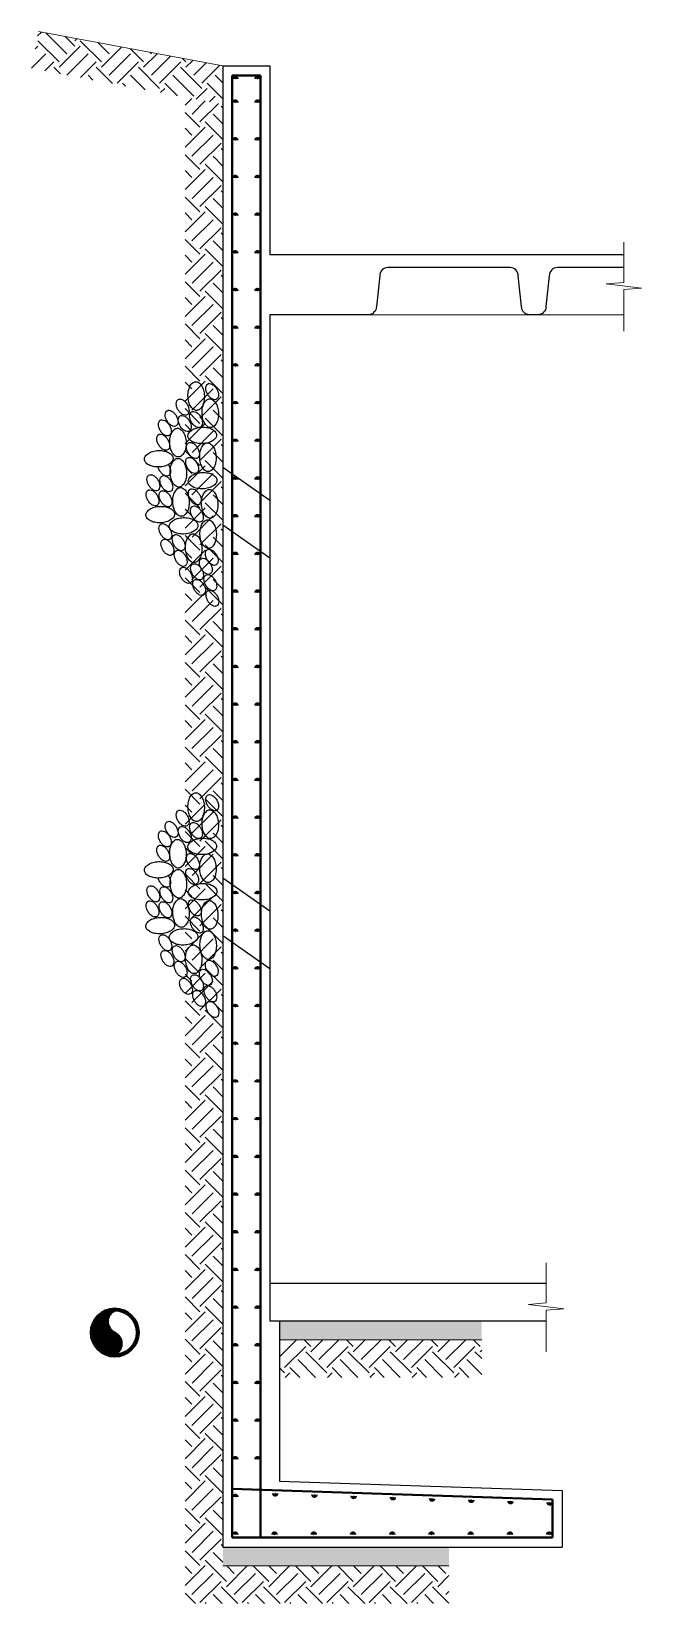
# Model space of a CAD drawing. Header units: millimetres. Extents: x 1130 to 2176, y -195 to 376.
# Drawn here: x 1831.14 to 1834.38, y -2.2 to 6.14 of the extents above; entities that cross this region are included whole.
import ezdxf

# ---------------------------------------------------------------- set-up
doc = ezdxf.new("R2010")
doc.units = ezdxf.units.MM
doc.layers.add('02', color=2, linetype='Continuous')
doc.layers.add('EDIS-LOSA DE FONDO', color=3, linetype='Continuous')
for name, color, linetype, lineweight in [('EDIS-BORDE DE LOSA', 3, 'Continuous', 9), ('EDIS-CONCRETO BAJA RESIST', 8, 'Continuous', 9), ('EDIS-DRENAJES MUROS', 3, 'Continuous', 40), ('EDIS-MURO e 25', 2, 'Continuous', 25), ('EDIS-REFUERZOS DETALLES', 7, 'Continuous', 40), ('EDIS-TIERRA', 8, 'Continuous', 13), ('Est-PL-DIMENSION', 8, 'Continuous', 13)]:
    doc.layers.add(name, color=color, linetype=linetype, lineweight=lineweight)
pattern_1 = [(135, (3080.65796, 17.44617), (-1e-17, 0.224506403), [0.15875, -0.15875]), (135, (3080.70006, 17.48827), (-1e-17, 0.224506403), [0.15875, -0.15875]), (135, (3080.74215, 17.53036), (-1e-17, 0.224506403), [0.15875, -0.15875]), (45, (3080.74215, 17.55843), (0.224506403, 1e-17), [0.15875, -0.15875]), (45, (3080.70006, 17.60052), (0.224506403, 1e-17), [0.15875, -0.15875]), (45, (3080.65796, 17.64262), (0.224506403, 1e-17), [0.15875, -0.15875])]

# ---------------------------------------------------------------- blocks, each defined once
blk = doc.blocks.new('MATFILT')
at = {"layer": '02'}
for points in [[(-0.0421, 1.1224, 0.060761), (-0.0488, 1.1047, 0.074155), (-0.0503, 1.0892, 0.106918), (-0.0465, 1.0752, 0.152649), (-0.0392, 1.0678, 0.152649), (-0.029, 1.0659, 0.106918), (-0.0152, 1.0707, 0.074155), (-0.0033, 1.0807, 0.060761), (0.0075, 1.0962, 0.060761), (0.0143, 1.1139, 0.074155), (0.0158, 1.1294, 0.106918), (0.0119, 1.1435, 0.152649), (0.0046, 1.1508, 0.152649), (-0.0055, 1.1527, 0.106918), (-0.0193, 1.1479, 0.074155), (-0.0313, 1.138, 0.060761)], [(0.025, 1.0894, 0.058207), (0.0288, 1.0588, 0.07184), (0.0381, 1.0356, 0.106514), (0.0539, 1.0184, 0.158023), (0.0691, 1.0136, 0.158023), (0.0842, 1.0186, 0.106514), (0.0997, 1.0361, 0.07184), (0.1087, 1.0595, 0.058207), (0.1121, 1.0901, 0.058207), (0.1082, 1.1207, 0.07184), (0.0989, 1.1438, 0.106514), (0.0831, 1.1611, 0.158023), (0.0679, 1.1659, 0.158023), (0.0528, 1.1609, 0.106514), (0.0373, 1.1434, 0.07184), (0.0283, 1.12, 0.058207)], [(-0.0456, 0.9952, 0.058207), (-0.0417, 0.9646, 0.07184), (-0.0324, 0.9414, 0.106514), (-0.0166, 0.9241, 0.158023), (-0.0014, 0.9193, 0.158023), (0.0137, 0.9244, 0.106514), (0.0292, 0.9419, 0.07184), (0.0382, 0.9652, 0.058207), (0.0415, 0.9958, 0.058207), (0.0377, 1.0264, 0.07184), (0.0284, 1.0496, 0.106514), (0.0126, 1.0669, 0.158023), (-0.0026, 1.0717, 0.158023), (-0.0178, 1.0666, 0.106514), (-0.0332, 1.0491, 0.07184), (-0.0422, 1.0258, 0.058207)], [(0.0503, 0.9788, 0.060761), (0.0435, 0.9611, 0.074155), (0.042, 0.9456, 0.106918), (0.0459, 0.9316, 0.152649), (0.0532, 0.9242, 0.152649), (0.0633, 0.9223, 0.106918), (0.0771, 0.9271, 0.074155), (0.0891, 0.9371, 0.060761), (0.0999, 0.9526, 0.060761), (0.1066, 0.9703, 0.074155), (0.1081, 0.9858, 0.106918), (0.1043, 0.9999, 0.152649), (0.097, 1.0072, 0.152649), (0.0868, 1.0091, 0.106918), (0.073, 1.0043, 0.074155), (0.0611, 0.9944, 0.060761)], [(0.1181, 1.0477, 0.060761), (0.1114, 1.03, 0.074155), (0.1099, 1.0145, 0.106918), (0.1137, 1.0005, 0.152649), (0.121, 0.9931, 0.152649), (0.1312, 0.9912, 0.106918), (0.145, 0.996, 0.074155), (0.1569, 1.006, 0.060761), (0.1677, 1.0215, 0.060761), (0.1745, 1.0392, 0.074155), (0.176, 1.0547, 0.106918), (0.1721, 1.0688, 0.152649), (0.1648, 1.0761, 0.152649), (0.1547, 1.078, 0.106918), (0.1409, 1.0732, 0.074155), (0.1289, 1.0633, 0.060761)], [(0.1794, 0.9912, 0.060761), (0.1726, 0.9735, 0.074155), (0.1712, 0.9581, 0.106918), (0.175, 0.944, 0.152649), (0.1823, 0.9366, 0.152649), (0.1924, 0.9348, 0.106918), (0.2062, 0.9395, 0.074155), (0.2182, 0.9495, 0.060761), (0.229, 0.965, 0.060761), (0.2357, 0.9827, 0.074155), (0.2372, 0.9982, 0.106918), (0.2334, 1.0123, 0.152649), (0.2261, 1.0196, 0.152649), (0.2159, 1.0215, 0.106918), (0.2021, 1.0167, 0.074155), (0.1902, 1.0068, 0.060761)], [(0.0466, 0.8363, 0.058207), (0.0772, 0.8401, 0.07184), (0.1004, 0.8495, 0.106514), (0.1176, 0.8652, 0.158023), (0.1224, 0.8804, 0.158023), (0.1174, 0.8956, 0.106514), (0.0999, 0.9111, 0.07184), (0.0766, 0.92, 0.058207), (0.0459, 0.9234, 0.058207), (0.0154, 0.9196, 0.07184), (-0.0078, 0.9102, 0.106514), (-0.0251, 0.8945, 0.158023), (-0.0299, 0.8792, 0.158023), (-0.0248, 0.8641, 0.106514), (-0.0073, 0.8486, 0.07184), (0.016, 0.8396, 0.058207)], [(0.1112, 0.9603, 0.060761), (0.1045, 0.9426, 0.074155), (0.103, 0.9271, 0.106918), (0.1068, 0.9131, 0.152649), (0.1141, 0.9057, 0.152649), (0.1243, 0.9038, 0.106918), (0.1381, 0.9086, 0.074155), (0.15, 0.9186, 0.060761), (0.1608, 0.9341, 0.060761), (0.1676, 0.9518, 0.074155), (0.1691, 0.9673, 0.106918), (0.1652, 0.9814, 0.152649), (0.1579, 0.9887, 0.152649), (0.1478, 0.9906, 0.106918), (0.134, 0.9858, 0.074155), (0.122, 0.9759, 0.060761)], [(0.1333, 0.8472, 0.058207), (0.1371, 0.8166, 0.07184), (0.1464, 0.7934, 0.106514), (0.1622, 0.7762, 0.158023), (0.1774, 0.7714, 0.158023), (0.1926, 0.7764, 0.106514), (0.208, 0.7939, 0.07184), (0.217, 0.8172, 0.058207), (0.2204, 0.8479, 0.058207), (0.2166, 0.8784, 0.07184), (0.2072, 0.9016, 0.106514), (0.1914, 0.9189, 0.158023), (0.1762, 0.9237, 0.158023), (0.1611, 0.9187, 0.106514), (0.1456, 0.9011, 0.07184), (0.1366, 0.8778, 0.058207)], [(0.2178, 0.9422, 0.060761), (0.211, 0.9245, 0.074155), (0.2095, 0.909, 0.106918), (0.2134, 0.8949, 0.152649), (0.2207, 0.8876, 0.152649), (0.2308, 0.8857, 0.106918), (0.2446, 0.8905, 0.074155), (0.2566, 0.9004, 0.060761), (0.2674, 0.916, 0.060761), (0.2741, 0.9337, 0.074155), (0.2756, 0.9491, 0.106918), (0.2718, 0.9632, 0.152649), (0.2645, 0.9706, 0.152649), (0.2543, 0.9724, 0.106918), (0.2405, 0.9677, 0.074155), (0.2286, 0.9577, 0.060761)], [(-0.0219, 0.7624, 0.058207), (-0.0181, 0.7318, 0.07184), (-0.0087, 0.7087, 0.106514), (0.007, 0.6914, 0.158023), (0.0223, 0.6866, 0.158023), (0.0374, 0.6916, 0.106514), (0.0529, 0.7091, 0.07184), (0.0619, 0.7325, 0.058207), (0.0652, 0.7631, 0.058207), (0.0614, 0.7937, 0.07184), (0.052, 0.8169, 0.106514), (0.0363, 0.8341, 0.158023), (0.0211, 0.8389, 0.158023), (0.0059, 0.8339, 0.106514), (-0.0095, 0.8164, 0.07184), (-0.0185, 0.793, 0.058207)], [(0.0743, 0.8157, 0.060761), (0.0676, 0.798, 0.074155), (0.0661, 0.7825, 0.106918), (0.07, 0.7684, 0.152649), (0.0772, 0.7611, 0.152649), (0.0874, 0.7592, 0.106918), (0.1012, 0.764, 0.074155), (0.1132, 0.7739, 0.060761), (0.124, 0.7895, 0.060761), (0.1307, 0.8072, 0.074155), (0.1322, 0.8227, 0.106918), (0.1283, 0.8368, 0.152649), (0.1211, 0.8441, 0.152649), (0.1109, 0.846, 0.106918), (0.0971, 0.8412, 0.074155), (0.0852, 0.8313, 0.060761)], [(0.2298, 0.8663, 0.060761), (0.223, 0.8486, 0.074155), (0.2215, 0.8331, 0.106918), (0.2254, 0.819, 0.152649), (0.2327, 0.8117, 0.152649), (0.2428, 0.8098, 0.106918), (0.2566, 0.8146, 0.074155), (0.2686, 0.8245, 0.060761), (0.2794, 0.8401, 0.060761), (0.2861, 0.8578, 0.074155), (0.2876, 0.8733, 0.106918), (0.2838, 0.8874, 0.152649), (0.2765, 0.8947, 0.152649), (0.2663, 0.8966, 0.106918), (0.2525, 0.8918, 0.074155), (0.2406, 0.8818, 0.060761)], [(0.0826, 0.736, 0.060761), (0.0758, 0.7183, 0.074155), (0.0743, 0.7028, 0.106918), (0.0782, 0.6888, 0.152649), (0.0855, 0.6814, 0.152649), (0.0956, 0.6795, 0.106918), (0.1094, 0.6843, 0.074155), (0.1214, 0.6943, 0.060761), (0.1322, 0.7098, 0.060761), (0.1389, 0.7275, 0.074155), (0.1404, 0.743, 0.106918), (0.1366, 0.7571, 0.152649), (0.1293, 0.7644, 0.152649), (0.1191, 0.7663, 0.106918), (0.1053, 0.7615, 0.074155), (0.0934, 0.7516, 0.060761)], [(0.1383, 0.6877, 0.058207), (0.1421, 0.6571, 0.07184), (0.1515, 0.634, 0.106514), (0.1672, 0.6167, 0.158023), (0.1825, 0.6119, 0.158023), (0.1976, 0.6169, 0.106514), (0.2131, 0.6344, 0.07184), (0.2221, 0.6578, 0.058207), (0.2254, 0.6884, 0.058207), (0.2216, 0.719, 0.07184), (0.2122, 0.7422, 0.106514), (0.1965, 0.7594, 0.158023), (0.1813, 0.7642, 0.158023), (0.1661, 0.7592, 0.106514), (0.1507, 0.7417, 0.07184), (0.1417, 0.7183, 0.058207)], [(0.2828, 0.7233, 0.058207), (0.3134, 0.7271, 0.07184), (0.3366, 0.7364, 0.106514), (0.3538, 0.7522, 0.158023), (0.3586, 0.7674, 0.158023), (0.3536, 0.7825, 0.106514), (0.3361, 0.798, 0.07184), (0.3128, 0.807, 0.058207), (0.2821, 0.8104, 0.058207), (0.2516, 0.8065, 0.07184), (0.2284, 0.7972, 0.106514), (0.2111, 0.7814, 0.158023), (0.2063, 0.7662, 0.158023), (0.2114, 0.7511, 0.106514), (0.2289, 0.7356, 0.07184), (0.2522, 0.7266, 0.058207)], [(0.0558, 0.5961, 0.058207), (0.0864, 0.6, 0.07184), (0.1096, 0.6093, 0.106514), (0.1268, 0.6251, 0.158023), (0.1316, 0.6403, 0.158023), (0.1266, 0.6554, 0.106514), (0.1091, 0.6709, 0.07184), (0.0857, 0.6799, 0.058207), (0.0551, 0.6832, 0.058207), (0.0245, 0.6794, 0.07184), (0.0014, 0.6701, 0.106514), (-0.0159, 0.6543, 0.158023), (-0.0207, 0.6391, 0.158023), (-0.0157, 0.6239, 0.106514), (0.0018, 0.6085, 0.07184), (0.0252, 0.5995, 0.058207)], [(0.2239, 0.646, 0.060761), (0.2171, 0.6283, 0.074155), (0.2157, 0.6128, 0.106918), (0.2195, 0.5987, 0.152649), (0.2268, 0.5914, 0.152649), (0.237, 0.5895, 0.106918), (0.2508, 0.5943, 0.074155), (0.2627, 0.6042, 0.060761), (0.2735, 0.6198, 0.060761), (0.2803, 0.6375, 0.074155), (0.2817, 0.653, 0.106918), (0.2779, 0.667, 0.152649), (0.2706, 0.6744, 0.152649), (0.2604, 0.6762, 0.106918), (0.2467, 0.6715, 0.074155), (0.2347, 0.6615, 0.060761)], [(0.2922, 0.6541, 0.060761), (0.2855, 0.6364, 0.074155), (0.284, 0.6209, 0.106918), (0.2879, 0.6069, 0.152649), (0.2951, 0.5995, 0.152649), (0.3053, 0.5976, 0.106918), (0.3191, 0.6024, 0.074155), (0.331, 0.6124, 0.060761), (0.3419, 0.6279, 0.060761), (0.3486, 0.6456, 0.074155), (0.3501, 0.6611, 0.106918), (0.3462, 0.6752, 0.152649), (0.339, 0.6825, 0.152649), (0.3288, 0.6844, 0.106918), (0.315, 0.6796, 0.074155), (0.303, 0.6697, 0.060761)], [(-0.0199, 0.5149, 0.058207), (-0.0161, 0.4844, 0.07184), (-0.0068, 0.4612, 0.106514), (0.009, 0.4439, 0.158023), (0.0242, 0.4391, 0.158023), (0.0394, 0.4442, 0.106514), (0.0548, 0.4617, 0.07184), (0.0638, 0.485, 0.058207), (0.0672, 0.5156, 0.058207), (0.0634, 0.5462, 0.07184), (0.054, 0.5694, 0.106514), (0.0382, 0.5866, 0.158023), (0.023, 0.5914, 0.158023), (0.0079, 0.5864, 0.106514), (-0.0076, 0.5689, 0.07184), (-0.0166, 0.5456, 0.058207)], [(0.0763, 0.5689, 0.060761), (0.0695, 0.5512, 0.074155), (0.0681, 0.5357, 0.106918), (0.0719, 0.5216, 0.152649), (0.0792, 0.5143, 0.152649), (0.0894, 0.5124, 0.106918), (0.1031, 0.5172, 0.074155), (0.1151, 0.5271, 0.060761), (0.1259, 0.5427, 0.060761), (0.1327, 0.5604, 0.074155), (0.1341, 0.5758, 0.106918), (0.1303, 0.5899, 0.152649), (0.123, 0.5972, 0.152649), (0.1128, 0.5991, 0.106918), (0.099, 0.5944, 0.074155), (0.0871, 0.5844, 0.060761)], [(0.1319, 0.532, 0.058207), (0.1358, 0.5014, 0.07184), (0.1451, 0.4782, 0.106514), (0.1609, 0.4609, 0.158023), (0.1761, 0.4561, 0.158023), (0.1912, 0.4612, 0.106514), (0.2067, 0.4787, 0.07184), (0.2157, 0.502, 0.058207), (0.219, 0.5326, 0.058207), (0.2152, 0.5632, 0.07184), (0.2059, 0.5864, 0.106514), (0.1901, 0.6037, 0.158023), (0.1749, 0.6085, 0.158023), (0.1598, 0.6034, 0.106514), (0.1443, 0.5859, 0.07184), (0.1353, 0.5626, 0.058207)], [(0.2321, 0.5663, 0.060761), (0.2254, 0.5486, 0.074155), (0.2239, 0.5331, 0.106918), (0.2277, 0.519, 0.152649), (0.235, 0.5117, 0.152649), (0.2452, 0.5098, 0.106918), (0.259, 0.5146, 0.074155), (0.2709, 0.5245, 0.060761), (0.2817, 0.5401, 0.060761), (0.2885, 0.5578, 0.074155), (0.29, 0.5733, 0.106918), (0.2861, 0.5873, 0.152649), (0.2788, 0.5947, 0.152649), (0.2687, 0.5966, 0.106918), (0.2549, 0.5918, 0.074155), (0.2429, 0.5818, 0.060761)], [(0.3005, 0.5744, 0.060761), (0.2937, 0.5567, 0.074155), (0.2922, 0.5412, 0.106918), (0.2961, 0.5272, 0.152649), (0.3034, 0.5198, 0.152649), (0.3135, 0.5179, 0.106918), (0.3273, 0.5227, 0.074155), (0.3393, 0.5327, 0.060761), (0.3501, 0.5482, 0.060761), (0.3568, 0.5659, 0.074155), (0.3583, 0.5814, 0.106918), (0.3545, 0.5955, 0.152649), (0.3472, 0.6028, 0.152649), (0.337, 0.6047, 0.106918), (0.3232, 0.5999, 0.074155), (0.3113, 0.59, 0.060761)], [(0.0694, 0.4777, 0.060761), (0.0627, 0.46, 0.074155), (0.0612, 0.4445, 0.106918), (0.065, 0.4304, 0.152649), (0.0723, 0.4231, 0.152649), (0.0825, 0.4212, 0.106918), (0.0963, 0.426, 0.074155), (0.1082, 0.4359, 0.060761), (0.119, 0.4515, 0.060761), (0.1258, 0.4692, 0.074155), (0.1272, 0.4846, 0.106918), (0.1234, 0.4987, 0.152649), (0.1161, 0.506, 0.152649), (0.106, 0.5079, 0.106918), (0.0922, 0.5032, 0.074155), (0.0802, 0.4932, 0.060761)], [(0.289, 0.4271, 0.058207), (0.3195, 0.4309, 0.07184), (0.3427, 0.4402, 0.106514), (0.36, 0.456, 0.158023), (0.3648, 0.4712, 0.158023), (0.3597, 0.4864, 0.106514), (0.3422, 0.5018, 0.07184), (0.3189, 0.5108, 0.058207), (0.2883, 0.5142, 0.058207), (0.2577, 0.5104, 0.07184), (0.2345, 0.501, 0.106514), (0.2172, 0.4852, 0.158023), (0.2124, 0.47, 0.158023), (0.2175, 0.4549, 0.106514), (0.235, 0.4394, 0.07184), (0.2583, 0.4304, 0.058207)], [(-0.0041, 0.3549, 0.058207), (-0.0003, 0.3244, 0.07184), (0.0091, 0.3012, 0.106514), (0.0248, 0.2839, 0.158023), (0.04, 0.2791, 0.158023), (0.0552, 0.2841, 0.106514), (0.0707, 0.3016, 0.07184), (0.0797, 0.325, 0.058207), (0.083, 0.3556, 0.058207), (0.0792, 0.3862, 0.07184), (0.0698, 0.4094, 0.106514), (0.0541, 0.4266, 0.158023), (0.0388, 0.4314, 0.158023), (0.0237, 0.4264, 0.106514), (0.0082, 0.4089, 0.07184), (-0.0008, 0.3855, 0.058207)], [(0.1679, 0.3616, 0.058207), (0.1984, 0.3654, 0.07184), (0.2216, 0.3747, 0.106514), (0.2389, 0.3905, 0.158023), (0.2437, 0.4057, 0.158023), (0.2386, 0.4208, 0.106514), (0.2211, 0.4363, 0.07184), (0.1978, 0.4453, 0.058207), (0.1672, 0.4487, 0.058207), (0.1366, 0.4448, 0.07184), (0.1134, 0.4355, 0.106514), (0.0962, 0.4197, 0.158023), (0.0913, 0.4045, 0.158023), (0.0964, 0.3894, 0.106514), (0.1139, 0.3739, 0.07184), (0.1372, 0.3649, 0.058207)], [(0.2411, 0.3917, 0.060761), (0.2343, 0.374, 0.074155), (0.2329, 0.3585, 0.106918), (0.2367, 0.3444, 0.152649), (0.244, 0.3371, 0.152649), (0.2542, 0.3352, 0.106918), (0.268, 0.34, 0.074155), (0.2799, 0.3499, 0.060761), (0.2907, 0.3655, 0.060761), (0.2975, 0.3832, 0.074155), (0.2989, 0.3986, 0.106918), (0.2951, 0.4127, 0.152649), (0.2878, 0.42, 0.152649), (0.2776, 0.4219, 0.106918), (0.2639, 0.4172, 0.074155), (0.2519, 0.4072, 0.060761)], [(0.0763, 0.2834, 0.058207), (0.0801, 0.2528, 0.07184), (0.0894, 0.2296, 0.106514), (0.1052, 0.2124, 0.158023), (0.1204, 0.2076, 0.158023), (0.1356, 0.2126, 0.106514), (0.151, 0.2301, 0.07184), (0.16, 0.2535, 0.058207), (0.1634, 0.2841, 0.058207), (0.1595, 0.3146, 0.07184), (0.1502, 0.3378, 0.106514), (0.1344, 0.3551, 0.158023), (0.1192, 0.3599, 0.158023), (0.1041, 0.3549, 0.106514), (0.0886, 0.3373, 0.07184), (0.0796, 0.314, 0.058207)], [(0.1732, 0.3304, 0.060761), (0.1664, 0.3127, 0.074155), (0.1649, 0.2972, 0.106918), (0.1688, 0.2831, 0.152649), (0.1761, 0.2758, 0.152649), (0.1862, 0.2739, 0.106918), (0.2, 0.2787, 0.074155), (0.212, 0.2886, 0.060761), (0.2228, 0.3042, 0.060761), (0.2295, 0.3219, 0.074155), (0.231, 0.3373, 0.106918), (0.2272, 0.3514, 0.152649), (0.2199, 0.3587, 0.152649), (0.2097, 0.3606, 0.106918), (0.1959, 0.3559, 0.074155), (0.184, 0.3459, 0.060761)], [(0.2342, 0.308, 0.060761), (0.2274, 0.2903, 0.074155), (0.2259, 0.2749, 0.106918), (0.2298, 0.2608, 0.152649), (0.2371, 0.2535, 0.152649), (0.2472, 0.2516, 0.106918), (0.261, 0.2563, 0.074155), (0.273, 0.2663, 0.060761), (0.2838, 0.2818, 0.060761), (0.2905, 0.2995, 0.074155), (0.292, 0.315, 0.106918), (0.2882, 0.3291, 0.152649), (0.2809, 0.3364, 0.152649), (0.2707, 0.3383, 0.106918), (0.2569, 0.3335, 0.074155), (0.245, 0.3236, 0.060761)], [(0.0015, 0.2442, 0.060761), (-0.0053, 0.2265, 0.074155), (-0.0067, 0.2111, 0.106918), (-0.0029, 0.197, 0.152649), (0.0044, 0.1896, 0.152649), (0.0145, 0.1878, 0.106918), (0.0283, 0.1925, 0.074155), (0.0403, 0.2025, 0.060761), (0.0511, 0.218, 0.060761), (0.0578, 0.2357, 0.074155), (0.0593, 0.2512, 0.106918), (0.0555, 0.2653, 0.152649), (0.0482, 0.2726, 0.152649), (0.038, 0.2745, 0.106918), (0.0242, 0.2697, 0.074155), (0.0123, 0.2598, 0.060761)], [(0.1662, 0.2467, 0.060761), (0.1595, 0.229, 0.074155), (0.158, 0.2136, 0.106918), (0.1618, 0.1995, 0.152649), (0.1691, 0.1922, 0.152649), (0.1793, 0.1903, 0.106918), (0.1931, 0.195, 0.074155), (0.205, 0.205, 0.060761), (0.2158, 0.2205, 0.060761), (0.2226, 0.2382, 0.074155), (0.2241, 0.2537, 0.106918), (0.2202, 0.2678, 0.152649), (0.2129, 0.2751, 0.152649), (0.2028, 0.277, 0.106918), (0.189, 0.2722, 0.074155), (0.177, 0.2623, 0.060761)], [(0.0353, 0.1981, 0.060761), (0.0286, 0.1804, 0.074155), (0.0271, 0.165, 0.106918), (0.031, 0.1509, 0.152649), (0.0382, 0.1435, 0.152649), (0.0484, 0.1417, 0.106918), (0.0622, 0.1464, 0.074155), (0.0742, 0.1564, 0.060761), (0.085, 0.1719, 0.060761), (0.0917, 0.1896, 0.074155), (0.0932, 0.2051, 0.106918), (0.0893, 0.2192, 0.152649), (0.0821, 0.2265, 0.152649), (0.0719, 0.2284, 0.106918), (0.0581, 0.2236, 0.074155), (0.0462, 0.2137, 0.060761)], [(0.083, 0.1715, 0.060761), (0.0763, 0.1538, 0.074155), (0.0748, 0.1383, 0.106918), (0.0786, 0.1242, 0.152649), (0.0859, 0.1169, 0.152649), (0.0961, 0.115, 0.106918), (0.1099, 0.1198, 0.074155), (0.1218, 0.1297, 0.060761), (0.1326, 0.1453, 0.060761), (0.1394, 0.163, 0.074155), (0.1409, 0.1785, 0.106918), (0.137, 0.1925, 0.152649), (0.1297, 0.1999, 0.152649), (0.1196, 0.2018, 0.106918), (0.1058, 0.197, 0.074155), (0.0938, 0.187, 0.060761)], [(0.1426, 0.1554, 0.060761), (0.1358, 0.1377, 0.074155), (0.1343, 0.1222, 0.106918), (0.1382, 0.1081, 0.152649), (0.1455, 0.1008, 0.152649), (0.1556, 0.0989, 0.106918), (0.1694, 0.1037, 0.074155), (0.1814, 0.1136, 0.060761), (0.1922, 0.1292, 0.060761), (0.1989, 0.1469, 0.074155), (0.2004, 0.1623, 0.106918), (0.1966, 0.1764, 0.152649), (0.1893, 0.1838, 0.152649), (0.1791, 0.1856, 0.106918), (0.1653, 0.1809, 0.074155), (0.1534, 0.1709, 0.060761)], [(0.0151, 0.1102, 0.060761), (0.0084, 0.0925, 0.074155), (0.0069, 0.077, 0.106918), (0.0107, 0.0629, 0.152649), (0.018, 0.0556, 0.152649), (0.0282, 0.0537, 0.106918), (0.042, 0.0585, 0.074155), (0.0539, 0.0684, 0.060761), (0.0647, 0.084, 0.060761), (0.0715, 0.1017, 0.074155), (0.0729, 0.1172, 0.106918), (0.0691, 0.1312, 0.152649), (0.0618, 0.1386, 0.152649), (0.0517, 0.1405, 0.106918), (0.0379, 0.1357, 0.074155), (0.0259, 0.1257, 0.060761)], [(0.0761, 0.0879, 0.060761), (0.0693, 0.0702, 0.074155), (0.0679, 0.0547, 0.106918), (0.0717, 0.0406, 0.152649), (0.079, 0.0333, 0.152649), (0.0892, 0.0314, 0.106918), (0.1029, 0.0362, 0.074155), (0.1149, 0.0461, 0.060761), (0.1257, 0.0617, 0.060761), (0.1324, 0.0794, 0.074155), (0.1339, 0.0948, 0.106918), (0.1301, 0.1089, 0.152649), (0.1228, 0.1163, 0.152649), (0.1126, 0.1181, 0.106918), (0.0988, 0.1134, 0.074155), (0.0869, 0.1034, 0.060761)], [(0.0082, 0.0266, 0.060761), (0.0014, 0.0089, 0.074155), (-0.0001, -0.0066, 0.106918), (0.0038, -0.0207, 0.152649), (0.0111, -0.028, 0.152649), (0.0212, -0.0299, 0.106918), (0.035, -0.0251, 0.074155), (0.047, -0.0152, 0.060761), (0.0578, 0.0004, 0.060761), (0.0645, 0.0181, 0.074155), (0.066, 0.0336, 0.106918), (0.0622, 0.0476, 0.152649), (0.0549, 0.055, 0.152649), (0.0447, 0.0568, 0.106918), (0.0309, 0.0521, 0.074155), (0.019, 0.0421, 0.060761)]]:
    blk.add_lwpolyline(points, format="xyb", close=True, dxfattribs=at)
for points in [[(0.2308, 0.7296, 0.060761), (0.2241, 0.7119, 0.074155), (0.2226, 0.6964, 0.106918), (0.2265, 0.6823, 0.152649), (0.2337, 0.675, 0.152649), (0.2439, 0.6731, 0.106918), (0.2577, 0.6779, 0.074155), (0.2696, 0.6878, 0.060761), (0.2805, 0.7034, 0.060761), (0.2872, 0.7211, 0.011187), (0.2877, 0.7234, 0.106918)], [(0.233, 0.7334, 0.014053), (0.2308, 0.7296, 0.060761)]]:
    blk.add_lwpolyline(points, format="xyb", dxfattribs=at)

msp = doc.modelspace()

# ---------------------------------------------------------------- hatches: boundary and pattern name
at = {"layer": 'EDIS-CONCRETO BAJA RESIST'}
h = msp.add_hatch(dxfattribs=at)
h.set_pattern_fill('AR-CONC', color=256, scale=0.005)
h.set_pattern_definition([(130, (3657.724262, 1394.124024), (-0.03586300913, -0.00313760675), [0.00375, -0.04125]), (185, (3657.724262, 1394.124024), (0.0069375667, 0.0376096067), [0.003, -0.033]), (79.5485555, (3657.721274, 1394.123763), (-0.02892544234, 0.03447199955), [0.0031870096, -0.0350571056]), (133.8158, (3657.724262, 1394.134024), (-0.0533620665, -0.008275964), [0.005625, -0.061875]), (83.3643645, (3657.719815, 1394.133335), (-0.0467330973, 0.04870593), [0.0047805171, -0.052585688]), (188.815836, (3657.72426, 1394.134024), (-0.0467330973, 0.04870593), [0.0045, -0.0495]), (159, (3657.719262, 1394.131524), (-0.0298453526, -0.02013094453), [0.00375, -0.04125]), (214, (3657.719262, 1394.131524), (-0.0121657666, 0.03625750225), [0.003, -0.033]), (108.5485553, (3657.716775, 1394.129847), (-0.04201111884, 0.01612655764), [0.0031870095, -0.0350571056]), (142.5, (3657.724262, 1394.124024), (-0.000607992766, 0.01664469269), [0, -0.0326, 0, -0.0335, 0, -0.033125]), (172.5, (3657.724262, 1394.124024), (-0.01315347687, 0.0197205856), [0, -0.0191, 0, -0.03185, 0, -0.012625]), (212.5, (3657.735412, 1394.124024), (-0.02669112181, -0.00112774359), [0, -0.0125, 0, -0.039, 0, -0.05175]), (222.5, (3657.740412, 1394.124024), (-0.02915930847, 0.00500524912), [0, -0.01625, 0, -0.0259, 0, -0.03675])])
h.paths.add_polyline_path([(1833.533, -0.7034), (1833.533, -0.8032), (1832.4593, -0.8032), (1832.4593, -0.7034)])
h = msp.add_hatch(dxfattribs=at)
h.set_pattern_fill('AR-CONC', color=256, scale=0.005)
h.set_pattern_definition([(130, (3657.424262, 1392.924024), (-0.03586300913, -0.00313760675), [0.00375, -0.04125]), (185, (3657.424262, 1392.924024), (0.0069375667, 0.0376096067), [0.003, -0.033]), (79.5485555, (3657.421274, 1392.923763), (-0.02892544234, 0.03447199955), [0.0031870096, -0.0350571056]), (133.8158, (3657.424262, 1392.934024), (-0.0533620665, -0.008275964), [0.005625, -0.061875]), (83.3643645, (3657.419815, 1392.933335), (-0.0467330973, 0.04870593), [0.0047805171, -0.052585688]), (188.815836, (3657.42426, 1392.934024), (-0.0467330973, 0.04870593), [0.0045, -0.0495]), (159, (3657.419262, 1392.931524), (-0.0298453526, -0.02013094453), [0.00375, -0.04125]), (214, (3657.419262, 1392.931524), (-0.0121657666, 0.03625750225), [0.003, -0.033]), (108.5485553, (3657.416775, 1392.929847), (-0.04201111884, 0.01612655764), [0.0031870095, -0.0350571056]), (142.5, (3657.424262, 1392.924024), (-0.000607992766, 0.01664469269), [0, -0.0326, 0, -0.0335, 0, -0.033125]), (172.5, (3657.424262, 1392.924024), (-0.01315347687, 0.0197205856), [0, -0.0191, 0, -0.03185, 0, -0.012625]), (212.5, (3657.435412, 1392.924024), (-0.02669112181, -0.00112774359), [0, -0.0125, 0, -0.039, 0, -0.05175]), (222.5, (3657.440412, 1392.924024), (-0.02915930847, 0.00500524912), [0, -0.01625, 0, -0.0259, 0, -0.03675])])
h.paths.add_polyline_path([(1833.3593, -1.9034), (1833.3593, -2.0032), (1832.1593, -2.0032), (1832.1593, -1.9034)])
at = {"layer": 'EDIS-DRENAJES MUROS'}
h = msp.add_hatch(dxfattribs=at)
h.set_pattern_fill('ANSI31', color=256, scale=0.0025, style=0)
h.set_pattern_definition([(45, (528.7943306, -1.943408), (-0.005612660076, 0.005612660076), [])])
h.paths.add_polyline_path([(1831.5856, -0.6481, 0.414214), (1831.4686, -0.7651, 0.414214), (1831.5856, -0.8821, 0.628367), (1831.5856, -0.7651, -0.628367)])
at = {"layer": 'EDIS-TIERRA'}
h = msp.add_hatch(dxfattribs=at)
h.set_pattern_fill('EARTH', color=256, scale=0.025, angle=45, style=0)
h.set_pattern_definition([(135, (3080.66796, 21.91817), (-1e-17, 0.224506403), [0.15875, -0.15875]), (135, (3080.71006, 21.96027), (-1e-17, 0.224506403), [0.15875, -0.15875]), (135, (3080.75215, 22.00236), (-1e-17, 0.224506403), [0.15875, -0.15875]), (45, (3080.75215, 22.03043), (0.224506403, 1e-17), [0.15875, -0.15875]), (45, (3080.71006, 22.07252), (0.224506403, 1e-17), [0.15875, -0.15875]), (45, (3080.66796, 22.11462), (0.224506403, 1e-17), [0.15875, -0.15875])])
h.paths.add_polyline_path([(1832.1593, 5.9568), (1831.1804, 6.1401), (1831.1436, 5.9435), (1832.1593, 5.7533)])
h = msp.add_hatch(dxfattribs=at)
h.set_pattern_fill('EARTH', color=256, scale=0.025, angle=45)
h.set_pattern_definition(pattern_1)
h.paths.add_polyline_path([(1832.1593, 5.7533), (1831.9593, 5.7907), (1831.9593, -2.2032), (1832.1593, -2.2032)])
h = msp.add_hatch(dxfattribs=at)
h.set_pattern_fill('EARTH', color=256, scale=0.025, angle=45)
h.set_pattern_definition([(135, (3080.65796, 17.34617), (-1e-17, 0.224506403), [0.15875, -0.15875]), (135, (3080.70006, 17.38827), (-1e-17, 0.224506403), [0.15875, -0.15875]), (135, (3080.74215, 17.43036), (-1e-17, 0.224506403), [0.15875, -0.15875]), (45, (3080.74215, 17.45843), (0.224506403, 1e-17), [0.15875, -0.15875]), (45, (3080.70006, 17.50052), (0.224506403, 1e-17), [0.15875, -0.15875]), (45, (3080.65796, 17.54262), (0.224506403, 1e-17), [0.15875, -0.15875])])
h.paths.add_polyline_path([(1833.533, -0.8032), (1833.533, -1.0032), (1832.4593, -1.0032), (1832.4593, -0.8032)])
h = msp.add_hatch(dxfattribs=at)
h.set_pattern_fill('EARTH', color=256, scale=0.025, angle=45)
h.set_pattern_definition(pattern_1)
h.paths.add_polyline_path([(1833.3593, -2.0032), (1833.3593, -2.2032), (1832.1593, -2.2032), (1832.1593, -2.0032)])

# ---------------------------------------------------------------- linework, layer by layer
at = {"layer": 'EDIS-BORDE DE LOSA', "color": 9}
msp.add_line((1832.9309, 4.6368), (1834.2876, 4.6368), dxfattribs=at)
at = {"layer": 'EDIS-CONCRETO BAJA RESIST'}
for p, q in [((1833.533, -0.8032), (1832.4593, -0.8032)), ((1833.3593, -2.0032), (1832.1593, -2.0032))]:
    msp.add_line(p, q, dxfattribs=at)
at = {"layer": 'EDIS-DRENAJES MUROS'}
for radius in [0.127, 0.117]:
    msp.add_circle((1831.5856, -0.7651), radius, dxfattribs=at)
for centre, start, end in [((1831.6137, -0.7066), 115.71222, 244.28778), ((1831.5574, -0.8236), 295.71222, 64.28778)]:
    msp.add_arc(centre, 0.0649, start, end, dxfattribs=at)
at = {"layer": 'EDIS-LOSA DE FONDO', "color": 3, "linetype": 'ByBlock'}
for p, q in [((1832.4093, 4.9568), (1834.2876, 4.9568)), ((1832.9309, 4.6368), (1832.4093, 4.6368))]:
    msp.add_line(p, q, dxfattribs=at)
for points in [[(1833.8093, 4.6368), (1833.7878, 4.6368, -0.414214), (1833.7447, 4.6799), (1833.7269, 4.8437, 0.414214), (1833.6838, 4.8868), (1833.0349, 4.8868, 0.414214), (1832.9918, 4.8437), (1832.974, 4.6799, -0.414214), (1832.9309, 4.6368)], [(1834.2876, 4.8868), (1833.9349, 4.8868, 0.414214), (1833.8918, 4.8437), (1833.874, 4.6799, -0.414214), (1833.8309, 4.6368), (1833.8093, 4.6368)]]:
    msp.add_lwpolyline(points, format="xyb", dxfattribs=at)
at = {"layer": 'EDIS-MURO e 25', "color": 3}
for p, q in [((1832.1593, 5.9568), (1832.1593, -1.9032)), ((1832.1593, 5.9568), (1832.4093, 5.9568)), ((1832.4093, 5.9568), (1832.4093, 4.9568)), ((1832.4093, 4.6368), (1832.4093, -0.7032)), ((1832.4093, 3.6502), (1832.1593, 3.8252)), ((1832.4093, 3.345), (1832.1593, 3.52)), ((1832.4093, 1.4713), (1832.1593, 1.6463)), ((1832.4093, 1.1661), (1832.1593, 1.3411)), ((1832.4093, -0.5032), (1833.8755, -0.5032)), ((1832.4093, -0.7032), (1833.8755, -0.7032)), ((1832.4593, -0.7032), (1832.4593, -1.5532)), ((1832.4593, -1.5532), (1833.9593, -1.6032)), ((1833.9593, -1.6032), (1833.9593, -1.9032)), ((1832.1593, -1.9032), (1833.9593, -1.9032))]:
    msp.add_line(p, q, dxfattribs=at)
at = {"layer": 'EDIS-REFUERZOS DETALLES'}
for p, q in [((1832.2093, 5.9068), (1832.2093, -1.8532)), ((1832.2093, 5.9068), (1832.3593, 5.9068)), ((1832.3593, 5.9068), (1832.3593, -1.8532)), ((1832.2093, -1.5949), (1833.9093, -1.6516)), ((1833.9093, -1.6516), (1833.9093, -1.8532)), ((1832.2093, -1.8532), (1833.9093, -1.8532))]:
    msp.add_line(p, q, dxfattribs=at)
at = {"layer": 'EDIS-REFUERZOS DETALLES', "linetype": 'ByBlock', "const_width": 0.02}
for points in [[(1832.218, 5.8875, -1), (1832.233, 5.8875, -1)], [(1832.3507, 5.8875, 1), (1832.3357, 5.8875, 1)], [(1832.218, 5.7622, -1), (1832.233, 5.7622, -1)], [(1832.3507, 5.7622, 1), (1832.3357, 5.7622, 1)], [(1832.218, 5.5622, -1), (1832.233, 5.5622, -1)], [(1832.3507, 5.5622, 1), (1832.3357, 5.5622, 1)], [(1832.218, 5.3622, -1), (1832.233, 5.3622, -1)], [(1832.3507, 5.3622, 1), (1832.3357, 5.3622, 1)], [(1832.218, 5.1622, -1), (1832.233, 5.1622, -1)], [(1832.3507, 5.1622, 1), (1832.3357, 5.1622, 1)], [(1832.233, 4.9622, 1), (1832.218, 4.9622)], [(1832.3357, 4.9622, -1), (1832.3507, 4.9622)], [(1832.233, 4.7622, 1), (1832.218, 4.7622)], [(1832.3357, 4.7622, -1), (1832.3507, 4.7622)], [(1832.218, 4.5622, -1), (1832.233, 4.5622, -1)], [(1832.3507, 4.5622, 1), (1832.3357, 4.5622, 1)], [(1832.218, 4.3622, -1), (1832.233, 4.3622, -1)], [(1832.3507, 4.3622, 1), (1832.3357, 4.3622, 1)], [(1832.218, 4.1622, -1), (1832.233, 4.1622, -1)], [(1832.3507, 4.1622, 1), (1832.3357, 4.1622, 1)], [(1832.233, 3.9622, 1), (1832.218, 3.9622)], [(1832.3357, 3.9622, -1), (1832.3507, 3.9622)], [(1832.233, 3.7622, 1), (1832.218, 3.7622)], [(1832.3357, 3.7622, -1), (1832.3507, 3.7622)], [(1832.233, 3.5622, 1), (1832.218, 3.5622)], [(1832.3357, 3.5622, -1), (1832.3507, 3.5622)], [(1832.233, 3.3622, 1), (1832.218, 3.3622)], [(1832.3357, 3.3622, -1), (1832.3507, 3.3622)], [(1832.233, 3.1622, 1), (1832.218, 3.1622)], [(1832.3357, 3.1622, -1), (1832.3507, 3.1622)], [(1832.233, 2.9622, 1), (1832.218, 2.9622)], [(1832.3357, 2.9622, -1), (1832.3507, 2.9622)], [(1832.233, 2.7622, 1), (1832.218, 2.7622)], [(1832.3357, 2.7622, -1), (1832.3507, 2.7622)], [(1832.233, 2.5622, 1), (1832.218, 2.5622)], [(1832.3357, 2.5622, -1), (1832.3507, 2.5622)], [(1832.233, 2.3622, 1), (1832.218, 2.3622)], [(1832.3357, 2.3622, -1), (1832.3507, 2.3622)], [(1832.218, 2.1622, -1), (1832.233, 2.1622, -1)], [(1832.3507, 2.1622, 1), (1832.3357, 2.1622, 1)], [(1832.218, 1.9622, -1), (1832.233, 1.9622, -1)], [(1832.3507, 1.9622, 1), (1832.3357, 1.9622, 1)], [(1832.218, 1.7622, -1), (1832.233, 1.7622, -1)], [(1832.3507, 1.7622, 1), (1832.3357, 1.7622, 1)], [(1832.218, 1.5622, -1), (1832.233, 1.5622, -1)], [(1832.3507, 1.5622, 1), (1832.3357, 1.5622, 1)], [(1832.218, 1.3622, -1), (1832.233, 1.3622, -1)], [(1832.3507, 1.3622, 1), (1832.3357, 1.3622, 1)], [(1832.218, 1.1622, -1), (1832.233, 1.1622, -1)], [(1832.3507, 1.1622, 1), (1832.3357, 1.1622, 1)], [(1832.218, 0.9622, -1), (1832.233, 0.9622, -1)], [(1832.3507, 0.9622, 1), (1832.3357, 0.9622, 1)], [(1832.218, 0.7622, -1), (1832.233, 0.7622, -1)], [(1832.3507, 0.7622, 1), (1832.3357, 0.7622, 1)], [(1832.218, 0.5622, -1), (1832.233, 0.5622, -1)], [(1832.3507, 0.5622, 1), (1832.3357, 0.5622, 1)], [(1832.218, 0.3622, -1), (1832.233, 0.3622, -1)], [(1832.3507, 0.3622, 1), (1832.3357, 0.3622, 1)], [(1832.233, 0.1622, 1), (1832.218, 0.1622)], [(1832.3357, 0.1622, -1), (1832.3507, 0.1622)], [(1832.233, -0.0378, 1), (1832.218, -0.0378)], [(1832.3357, -0.0378, -1), (1832.3507, -0.0378)], [(1832.233, -0.2378, 1), (1832.218, -0.2378)], [(1832.3357, -0.2378, -1), (1832.3507, -0.2378)], [(1832.233, -0.4378, 1), (1832.218, -0.4378)], [(1832.3357, -0.4378, -1), (1832.3507, -0.4378)], [(1832.233, -0.6378, 1), (1832.218, -0.6378)], [(1832.3357, -0.6378, -1), (1832.3507, -0.6378)], [(1832.233, -0.8378, 1), (1832.218, -0.8378)], [(1832.3357, -0.8378, -1), (1832.3507, -0.8378)], [(1832.233, -1.0378, 1), (1832.218, -1.0378)], [(1832.3357, -1.0378, -1), (1832.3507, -1.0378)], [(1832.233, -1.2378, 1), (1832.218, -1.2378)], [(1832.3357, -1.2378, -1), (1832.3507, -1.2378)], [(1832.233, -1.4378, 1), (1832.218, -1.4378)], [(1832.3357, -1.4378, -1), (1832.3507, -1.4378)], [(1832.233, -1.6378, 1), (1832.218, -1.6378)], [(1832.4448, -1.6183, -1), (1832.4298, -1.6178)], [(1832.6529, -1.6252, -1), (1832.6379, -1.6247)], [(1832.861, -1.6321, -1), (1832.846, -1.6316)], [(1833.0691, -1.639, -1), (1833.0541, -1.6385)], [(1833.2772, -1.6459, -1), (1833.2622, -1.6455)], [(1833.4853, -1.6529, -1), (1833.4703, -1.6524)], [(1833.6933, -1.6598, -1), (1833.6783, -1.6593)], [(1833.9014, -1.6667, -1), (1833.8864, -1.6662)], [(1832.233, -1.8378, 1), (1832.218, -1.8378)], [(1832.4412, -1.8378, 1), (1832.4262, -1.8378)], [(1832.6494, -1.8378, 1), (1832.6344, -1.8378)], [(1832.8576, -1.8378, 1), (1832.8426, -1.8378)], [(1833.0658, -1.8378, 1), (1833.0508, -1.8378)], [(1833.274, -1.8378, 1), (1833.259, -1.8378)], [(1833.4822, -1.8378, 1), (1833.4672, -1.8378)], [(1833.6904, -1.8378, 1), (1833.6754, -1.8378)], [(1833.8986, -1.8378, 1), (1833.8836, -1.8378)]]:
    msp.add_lwpolyline(points, format="xyb", dxfattribs=at)
at = {"layer": 'EDIS-TIERRA'}
msp.add_line((1832.1593, 5.9568), (1831.1804, 6.1401), dxfattribs=at)
at = {"layer": 'Est-PL-DIMENSION'}
for points in [[(1834.2876, 4.5487), (1834.2876, 4.7709), (1834.3813, 4.7772), (1834.1938, 4.8001), (1834.2876, 4.8084), (1834.2876, 5.0215)], [(1833.8755, -0.8675), (1833.8755, -0.6453), (1833.9692, -0.6391), (1833.7817, -0.6161), (1833.8755, -0.6078), (1833.8755, -0.3947)]]:
    msp.add_lwpolyline(points, dxfattribs=at)

# ---------------------------------------------------------------- block references
at = {"layer": '02', "xscale": -1, "rotation": 2.702646637659134}
for p in [(1832.1375, 3.1196), (1832.1375, 0.9381)]:
    msp.add_blockref('MATFILT', p, dxfattribs=at)

doc.saveas('drawing.dxf')
